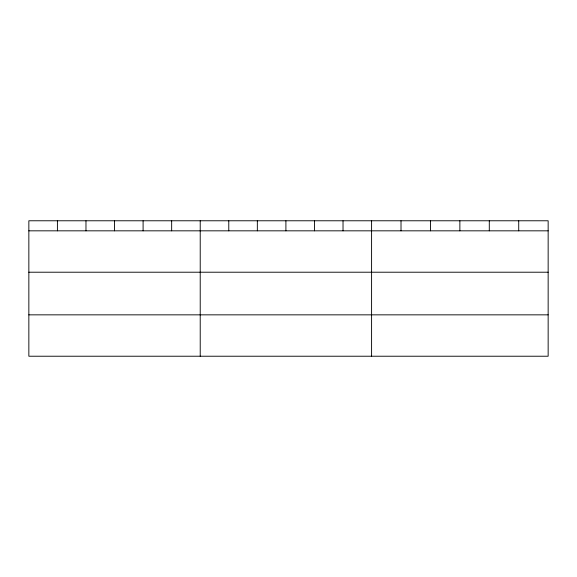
<?xml version="1.0" encoding="UTF-8"?>
<svg xmlns="http://www.w3.org/2000/svg" width="577" height="577" viewBox="0 0 577 577"><rect width="100%" height="100%" fill="white"/><g stroke="black" fill="none" stroke-linecap="round" stroke-linejoin="round"><path stroke-width="0.87" d="M548.15 230.829L548.15 356.225L28.85 356.225L28.85 220.775L548.15 220.775L548.15 230.829L28.85 230.829M28.85 272.214L548.15 272.214M28.85 314.847L548.15 314.847M518.723 220.775L518.723 230.829M489.296 220.775L489.296 230.829M459.869 220.775L459.869 230.829M430.442 220.775L430.442 230.829M401.015 220.775L401.015 230.829M371.588 220.775L371.588 356.225M343.026 220.775L343.026 230.829M314.465 220.775L314.465 230.829M285.903 220.775L285.903 230.829M257.342 220.775L257.342 230.829M228.78 220.775L228.78 230.829M200.219 220.775L200.219 356.225M171.657 220.775L171.657 230.829M143.096 220.775L143.096 230.829M114.534 220.775L114.534 230.829M85.973 220.775L85.973 230.829M57.411 220.775L57.411 230.829"/></g></svg>
